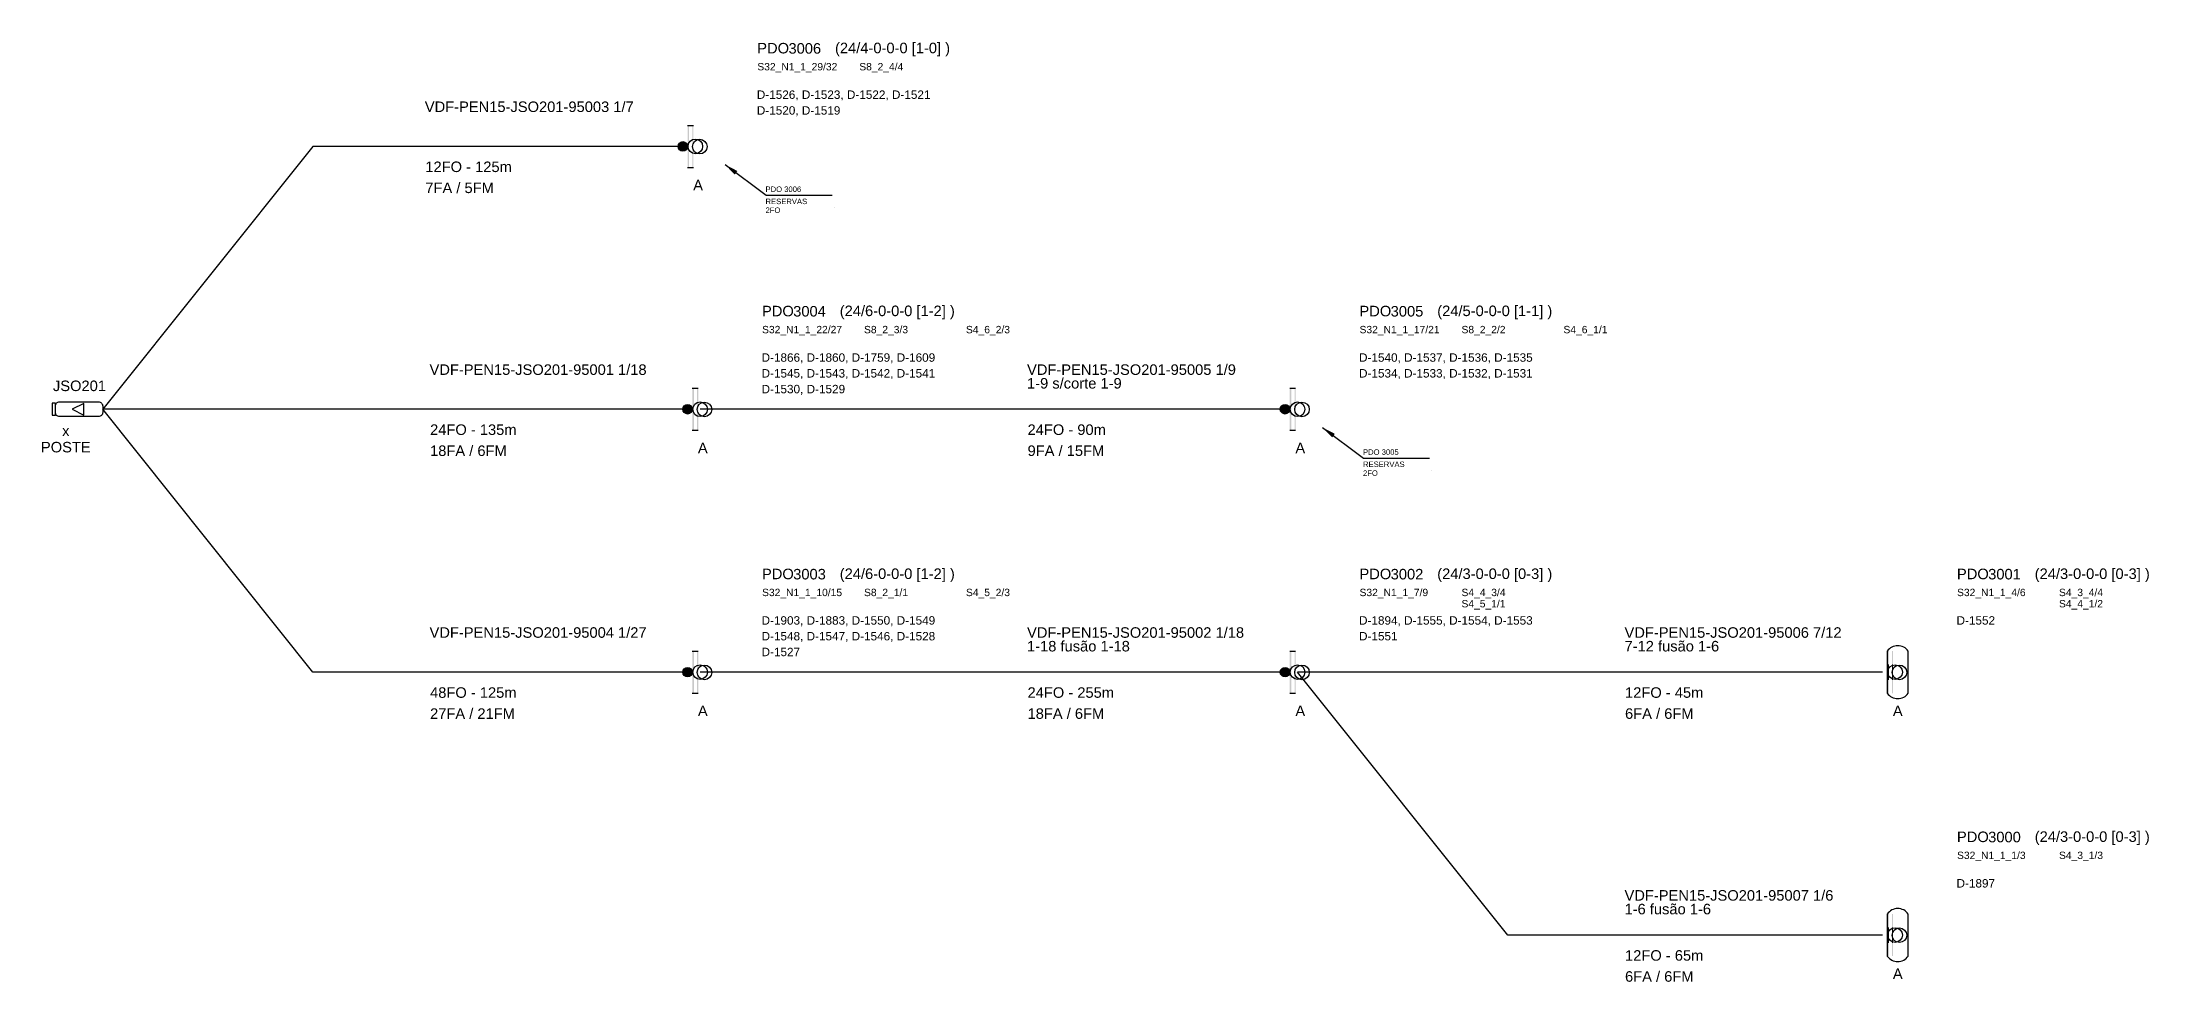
# Model space of a CAD drawing. Header units: millimetres. Extents: x 3685 to 3886, y 834 to 923.
import ezdxf
from ezdxf.enums import TextEntityAlignment as Align

# ---------------------------------------------------------------- set-up
doc = ezdxf.new("R2010")
doc.units = ezdxf.units.MM
doc.layers.get('0').update_dxf_attribs({"lineweight": 5})
for name, color, linetype in [('Rede Secundária RESERVAS', 1, 'Continuous'), ('SINOP_AÉREO', 1, 'AEREO2'), ('SINOP_JSFO', 1, 'Continuous'), ('SINOP_PDO', 1, 'Continuous')]:
    doc.layers.add(name, color=color, linetype=linetype)
doc.styles.add('ARIAL', font='arial.ttf')
doc.styles.get("Standard").update_dxf_attribs({"font": 'arial.ttf'})
doc.styles.add('VDF', font='arial.ttf', dxfattribs={"height": 0.25})
doc.linetypes.add('AEREO2', pattern='A,1,-1,[6,LinesVod.shx,S=0,R=0,X=0,Y=0],-1,1', length=4)
doc.dimstyles.new('ISO-25', dxfattribs={"dimtxt": 2.5, "dimasz": 2.5, "dimexe": 1.25, "dimexo": 0.625, "dimtad": 1, "dimtxsty": 'Standard', "dimcen": 2.5, "dimadec": 0, "dimazin": 0, "dimtfac": 1, "dimtmove": 0, "dimatfit": 3, "dimfxl": 1, "dimarcsym": 0})

# ---------------------------------------------------------------- blocks, each defined once
blk = doc.blocks.new('*U31')
for points in [[(-4.5, 0.58), (-4.8, 0.58), (-4.8, -0.57), (-4.5, -0.57)], [(-1.8, 0.55), (-2.9, 0), (-1.8, -0.55)]]:
    blk.add_lwpolyline(points, close=True)
blk.add_lwpolyline([(-0.4, -0.7), (-4.1, -0.7, -0.414214), (-4.5, -0.3), (-4.5, 0.3, -0.414214), (-4.1, 0.7), (-0.4, 0.7, -0.414214), (0, 0.3), (0, -0.3, -0.414214)], format="xyb", close=True)
at = {"style": 'VDF'}
for tag, p in [('CABO_001', (-29.8, 2.6)), ('CABO_002', (-29.8, 1.3)), ('CABO_003', (-29.8, 0)), ('CABO_004', (-29.8, -1.3)), ('CABO_005', (-29.8, -2.6)), ('CABO_CAP_COP', (-29.75, -2.44)), ('FA_FM', (-29.75, -4.44))]:
    blk.add_attdef(tag, p, '', height=1, dxfattribs=at)
for tag, p in [('JSO#', (-2.21, 1.73)), ('M', (-3.51, -2.55)), ('CVP', (-3.51, -4.1))]:
    blk.add_attdef(tag, text='', height=1, dxfattribs=at).set_placement(p, align=Align.CENTER)
blk = doc.blocks.new('*U33')
blk.add_hatch(color=256).paths.add_polyline_path([(0, 0, 1), (-0.91, 0, 1)])
for p, q in [((0, 2), (0.56, 2)), ((0, -2), (0.56, -2))]:
    blk.add_line(p, q)
blk.add_circle((-0.45, 0), 0.453)
for centre in [(0.74, 0), (1.16, -0.02)]:
    blk.add_ellipse(centre, major_axis=(0, -0.695), ratio=0.99861)
for points in [[(0, 2), (0.15, 2), (0, -2), (0.15, -2)], [(0.46, -2), (0.56, -2), (0.46, 2), (0.56, 2)]]:
    blk.add_solid(points)
at = {"insert": (6.63, 9.84), "char_height": 1, "attachment_point": 1, "style": 'VDF'}
blk.add_mtext_dynamic_manual_height_columns('PDO', width=5.1324, gutter_width=12.5, heights=[0], dxfattribs=at)
at = {"style": 'VDF'}
for tag, p, height in [('PP_R', (6.59, 7.32), 0.8), ('JFO_PDO', (9.6, 8.82), 1), ('FLB', (11.42, 7.32), 0.8), ('(CAP/N1-N2-N3-N4)', (14.03, 8.86), 1), ('SPLITTERS_001', (6.64, 7.23), 0.7), ('SPLITTERS_004', (6.64, 6.16), 0.7), ('SPLITTERS_002', (16.34, 7.23), 0.7), ('SPLITTERS_005', (16.34, 6.16), 0.7), ('SPLITTERS_003', (26.04, 7.23), 0.7), ('SPLITTERS_006', (26.04, 6.15), 0.7), ('CABO_001', (-25, 3.27), 1), ('SPLITTERS_007', (6.64, 5.09), 0.7), ('SPLITTERS_008', (16.33, 5.1), 0.7), ('SPLITTERS_009', (26.03, 5.1), 0.7), ('CABO_002', (-25, 1.97), 1), ('CABO_003', (-25, 0.67), 1), ('CABO_004', (-25, -0.63), 1), ('CABO_005', (-25, -1.93), 1), ('CABO_CAP_COP', (-24.95, -2.44), 1), ('FA_FM', (-24.95, -4.44), 1)]:
    blk.add_attdef(tag, p, '', height=height, dxfattribs=at)
at = {"color": 5, "style": 'VDF'}
for tag, p in [('EDIFICIOS_001', (6.59, 4.52)), ('EDIFICIOS_002', (6.59, 3.02)), ('EDIFICIOS_003', (6.59, 1.52)), ('EDIFICIOS_004', (6.59, 0.02)), ('EDIFICIOS_005', (6.59, -1.46)), ('EDIFICIOS_006', (6.59, -2.92))]:
    blk.add_attdef(tag, p, '', height=0.8, dxfattribs=at)
at = {"style": 'VDF'}
blk.add_attdef('MODELO', text='', height=1, dxfattribs=at).set_placement((1, -4.18), align=Align.CENTER)
blk = doc.blocks.new('*U32')
blk.add_hatch(color=256).paths.add_polyline_path([(0, 0, 1), (-0.91, 0, 1)])
for p, q in [((0, 2), (0.56, 2)), ((0, -2), (0.56, -2))]:
    blk.add_line(p, q)
blk.add_circle((-0.45, 0), 0.453)
for centre in [(0.74, 0), (1.16, -0.02)]:
    blk.add_ellipse(centre, major_axis=(0, -0.695), ratio=0.99861)
for points in [[(0, 2), (0.15, 2), (0, -2), (0.15, -2)], [(0.46, -2), (0.56, -2), (0.46, 2), (0.56, 2)]]:
    blk.add_solid(points)
at = {"insert": (6.63, 9.84), "char_height": 1, "attachment_point": 1, "style": 'VDF'}
blk.add_mtext_dynamic_manual_height_columns('PDO', width=5.1324, gutter_width=12.5, heights=[0], dxfattribs=at)
at = {"style": 'VDF'}
for tag, p, height in [('PP_R', (6.59, 7.32), 0.8), ('JFO_PDO', (9.6, 8.82), 1), ('FLB', (11.42, 7.32), 0.8), ('(CAP/N1-N2-N3-N4)', (14.03, 8.86), 1), ('SPLITTERS_001', (6.64, 7.23), 0.7), ('SPLITTERS_004', (6.64, 6.16), 0.7), ('SPLITTERS_002', (16.34, 7.23), 0.7), ('SPLITTERS_005', (16.34, 6.16), 0.7), ('SPLITTERS_003', (26.04, 7.23), 0.7), ('SPLITTERS_006', (26.04, 6.15), 0.7), ('CABO_001', (-25, 3.27), 1), ('SPLITTERS_007', (6.64, 5.09), 0.7), ('SPLITTERS_008', (16.33, 5.1), 0.7), ('SPLITTERS_009', (26.03, 5.1), 0.7), ('CABO_002', (-25, 1.97), 1), ('CABO_003', (-25, 0.67), 1), ('CABO_004', (-25, -0.63), 1), ('CABO_005', (-25, -1.93), 1), ('CABO_CAP_COP', (-24.95, -2.44), 1), ('FA_FM', (-24.95, -4.44), 1)]:
    blk.add_attdef(tag, p, '', height=height, dxfattribs=at)
at = {"color": 5, "style": 'VDF'}
for tag, p in [('EDIFICIOS_001', (6.59, 4.52)), ('EDIFICIOS_002', (6.59, 3.02)), ('EDIFICIOS_003', (6.59, 1.52)), ('EDIFICIOS_004', (6.59, 0.02)), ('EDIFICIOS_005', (6.59, -1.46)), ('EDIFICIOS_006', (6.59, -2.92))]:
    blk.add_attdef(tag, p, '', height=0.8, dxfattribs=at)
at = {"style": 'VDF'}
blk.add_attdef('MODELO', text='', height=1, dxfattribs=at).set_placement((1, -4.18), align=Align.CENTER)
blk = doc.blocks.new('*U28')
blk.add_hatch(color=256).paths.add_polyline_path([(0, 0, 1), (-0.91, 0, 1)])
for p, q in [((0, 2), (0.56, 2)), ((0, -2), (0.56, -2))]:
    blk.add_line(p, q)
blk.add_circle((-0.45, 0), 0.453)
for centre in [(0.74, 0), (1.16, -0.02)]:
    blk.add_ellipse(centre, major_axis=(0, -0.695), ratio=0.99861)
for points in [[(0, 2), (0.15, 2), (0, -2), (0.15, -2)], [(0.46, -2), (0.56, -2), (0.46, 2), (0.56, 2)]]:
    blk.add_solid(points)
at = {"insert": (6.63, 9.84), "char_height": 1, "attachment_point": 1, "style": 'VDF'}
blk.add_mtext_dynamic_manual_height_columns('PDO', width=5.1324, gutter_width=12.5, heights=[0], dxfattribs=at)
at = {"style": 'VDF'}
for tag, p, height in [('PP_R', (6.59, 7.32), 0.8), ('JFO_PDO', (9.6, 8.82), 1), ('FLB', (11.42, 7.32), 0.8), ('(CAP/N1-N2-N3-N4)', (14.03, 8.86), 1), ('SPLITTERS_001', (6.64, 7.23), 0.7), ('SPLITTERS_004', (6.64, 6.16), 0.7), ('SPLITTERS_002', (16.34, 7.23), 0.7), ('SPLITTERS_005', (16.34, 6.16), 0.7), ('SPLITTERS_003', (26.04, 7.23), 0.7), ('SPLITTERS_006', (26.04, 6.15), 0.7), ('CABO_001', (-25, 3.27), 1), ('SPLITTERS_007', (6.64, 5.09), 0.7), ('SPLITTERS_008', (16.33, 5.1), 0.7), ('SPLITTERS_009', (26.03, 5.1), 0.7), ('CABO_002', (-25, 1.97), 1), ('CABO_003', (-25, 0.67), 1), ('CABO_004', (-25, -0.63), 1), ('CABO_005', (-25, -1.93), 1), ('CABO_CAP_COP', (-24.95, -2.44), 1), ('FA_FM', (-24.95, -4.44), 1)]:
    blk.add_attdef(tag, p, '', height=height, dxfattribs=at)
at = {"color": 5, "style": 'VDF'}
for tag, p in [('EDIFICIOS_001', (6.59, 4.52)), ('EDIFICIOS_002', (6.59, 3.02)), ('EDIFICIOS_003', (6.59, 1.52)), ('EDIFICIOS_004', (6.59, 0.02)), ('EDIFICIOS_005', (6.59, -1.46)), ('EDIFICIOS_006', (6.59, -2.92))]:
    blk.add_attdef(tag, p, '', height=0.8, dxfattribs=at)
at = {"style": 'VDF'}
blk.add_attdef('MODELO', text='', height=1, dxfattribs=at).set_placement((1, -4.18), align=Align.CENTER)
blk = doc.blocks.new('*U29')
blk.add_hatch(color=256).paths.add_polyline_path([(0, 0, 1), (-0.91, 0, 1)])
for p, q in [((0, 2), (0.56, 2)), ((0, -2), (0.56, -2))]:
    blk.add_line(p, q)
blk.add_circle((-0.45, 0), 0.453)
for centre in [(0.74, 0), (1.16, -0.02)]:
    blk.add_ellipse(centre, major_axis=(0, -0.695), ratio=0.99861)
for points in [[(0, 2), (0.15, 2), (0, -2), (0.15, -2)], [(0.46, -2), (0.56, -2), (0.46, 2), (0.56, 2)]]:
    blk.add_solid(points)
at = {"insert": (6.63, 9.84), "char_height": 1, "attachment_point": 1, "style": 'VDF'}
blk.add_mtext_dynamic_manual_height_columns('PDO', width=5.1324, gutter_width=12.5, heights=[0], dxfattribs=at)
at = {"style": 'VDF'}
for tag, p, height in [('PP_R', (6.59, 7.32), 0.8), ('JFO_PDO', (9.6, 8.82), 1), ('FLB', (11.42, 7.32), 0.8), ('(CAP/N1-N2-N3-N4)', (14.03, 8.86), 1), ('SPLITTERS_001', (6.64, 7.23), 0.7), ('SPLITTERS_004', (6.64, 6.16), 0.7), ('SPLITTERS_002', (16.34, 7.23), 0.7), ('SPLITTERS_005', (16.34, 6.16), 0.7), ('SPLITTERS_003', (26.04, 7.23), 0.7), ('SPLITTERS_006', (26.04, 6.15), 0.7), ('CABO_001', (-25, 3.27), 1), ('SPLITTERS_007', (6.64, 5.09), 0.7), ('SPLITTERS_008', (16.33, 5.1), 0.7), ('SPLITTERS_009', (26.03, 5.1), 0.7), ('CABO_002', (-25, 1.97), 1), ('CABO_003', (-25, 0.67), 1), ('CABO_004', (-25, -0.63), 1), ('CABO_005', (-25, -1.93), 1), ('CABO_CAP_COP', (-24.95, -2.44), 1), ('FA_FM', (-24.95, -4.44), 1)]:
    blk.add_attdef(tag, p, '', height=height, dxfattribs=at)
at = {"color": 5, "style": 'VDF'}
for tag, p in [('EDIFICIOS_001', (6.59, 4.52)), ('EDIFICIOS_002', (6.59, 3.02)), ('EDIFICIOS_003', (6.59, 1.52)), ('EDIFICIOS_004', (6.59, 0.02)), ('EDIFICIOS_005', (6.59, -1.46)), ('EDIFICIOS_006', (6.59, -2.92))]:
    blk.add_attdef(tag, p, '', height=0.8, dxfattribs=at)
at = {"style": 'VDF'}
blk.add_attdef('MODELO', text='', height=1, dxfattribs=at).set_placement((1, -4.18), align=Align.CENTER)
blk = doc.blocks.new('*U30')
blk.add_hatch(color=256).paths.add_polyline_path([(0, 0, 1), (-0.91, 0, 1)])
for p, q in [((0, 2), (0.56, 2)), ((0, -2), (0.56, -2))]:
    blk.add_line(p, q)
blk.add_circle((-0.45, 0), 0.453)
for centre in [(0.74, 0), (1.16, -0.02)]:
    blk.add_ellipse(centre, major_axis=(0, -0.695), ratio=0.99861)
for points in [[(0, 2), (0.15, 2), (0, -2), (0.15, -2)], [(0.46, -2), (0.56, -2), (0.46, 2), (0.56, 2)]]:
    blk.add_solid(points)
at = {"insert": (6.63, 9.84), "char_height": 1, "attachment_point": 1, "style": 'VDF'}
blk.add_mtext_dynamic_manual_height_columns('PDO', width=5.1324, gutter_width=12.5, heights=[0], dxfattribs=at)
at = {"style": 'VDF'}
for tag, p, height in [('PP_R', (6.59, 7.32), 0.8), ('JFO_PDO', (9.6, 8.82), 1), ('FLB', (11.42, 7.32), 0.8), ('(CAP/N1-N2-N3-N4)', (14.03, 8.86), 1), ('SPLITTERS_001', (6.64, 7.23), 0.7), ('SPLITTERS_004', (6.64, 6.16), 0.7), ('SPLITTERS_002', (16.34, 7.23), 0.7), ('SPLITTERS_005', (16.34, 6.16), 0.7), ('SPLITTERS_003', (26.04, 7.23), 0.7), ('SPLITTERS_006', (26.04, 6.15), 0.7), ('CABO_001', (-25, 3.27), 1), ('SPLITTERS_007', (6.64, 5.09), 0.7), ('SPLITTERS_008', (16.33, 5.1), 0.7), ('SPLITTERS_009', (26.03, 5.1), 0.7), ('CABO_002', (-25, 1.97), 1), ('CABO_003', (-25, 0.67), 1), ('CABO_004', (-25, -0.63), 1), ('CABO_005', (-25, -1.93), 1), ('CABO_CAP_COP', (-24.95, -2.44), 1), ('FA_FM', (-24.95, -4.44), 1)]:
    blk.add_attdef(tag, p, '', height=height, dxfattribs=at)
at = {"color": 5, "style": 'VDF'}
for tag, p in [('EDIFICIOS_001', (6.59, 4.52)), ('EDIFICIOS_002', (6.59, 3.02)), ('EDIFICIOS_003', (6.59, 1.52)), ('EDIFICIOS_004', (6.59, 0.02)), ('EDIFICIOS_005', (6.59, -1.46)), ('EDIFICIOS_006', (6.59, -2.92))]:
    blk.add_attdef(tag, p, '', height=0.8, dxfattribs=at)
at = {"style": 'VDF'}
blk.add_attdef('MODELO', text='', height=1, dxfattribs=at).set_placement((1, -4.18), align=Align.CENTER)
blk = doc.blocks.new('*U27')
blk.add_lwpolyline([(2, -2), (2, 2, 0.518632), (0, 2), (0, -2, 0.518632)], format="xyb", close=True)
for centre in [(0.74, 0), (1.16, -0.02)]:
    blk.add_ellipse(centre, major_axis=(0, -0.695), ratio=0.99861)
for points in [[(0, 2), (0.15, 2), (0, -2), (0.15, -2)], [(0, 0.74), (0.15, 0.74), (0, -0.75), (0.15, -0.75)], [(0.46, -2), (0.56, -2), (0.46, 2), (0.56, 2)], [(0.46, -0.75), (0.56, -0.75), (0.46, 0.74), (0.56, 0.74)]]:
    blk.add_solid(points)
at = {"insert": (6.63, 9.84), "char_height": 1, "attachment_point": 1, "style": 'VDF'}
blk.add_mtext_dynamic_manual_height_columns('PDO', width=5.1324, gutter_width=12.5, heights=[0], dxfattribs=at)
at = {"style": 'VDF'}
for tag, p, height in [('PP_R', (6.59, 7.32), 0.8), ('JFO_PDO', (9.6, 8.82), 1), ('FLB', (11.42, 7.32), 0.8), ('(CAP/N1-N2-N3-N4)', (14.03, 8.86), 1), ('SPLITTERS_001', (6.64, 7.23), 0.7), ('SPLITTERS_004', (6.64, 6.16), 0.7), ('SPLITTERS_002', (16.34, 7.23), 0.7), ('SPLITTERS_005', (16.34, 6.16), 0.7), ('SPLITTERS_003', (26.04, 7.23), 0.7), ('SPLITTERS_006', (26.04, 6.15), 0.7), ('CABO_001', (-25, 3.27), 1), ('SPLITTERS_007', (6.64, 5.09), 0.7), ('SPLITTERS_008', (16.33, 5.1), 0.7), ('SPLITTERS_009', (26.03, 5.1), 0.7), ('CABO_002', (-25, 1.97), 1), ('CABO_003', (-25, 0.67), 1), ('CABO_004', (-25, -0.63), 1), ('CABO_005', (-25, -1.93), 1), ('CABO_CAP_COP', (-24.95, -2.44), 1), ('FA_FM', (-24.95, -4.44), 1)]:
    blk.add_attdef(tag, p, '', height=height, dxfattribs=at)
at = {"color": 5, "style": 'VDF'}
for tag, p in [('EDIFICIOS_001', (6.59, 4.52)), ('EDIFICIOS_002', (6.59, 3.02)), ('EDIFICIOS_003', (6.59, 1.52)), ('EDIFICIOS_004', (6.59, 0.02)), ('EDIFICIOS_005', (6.59, -1.46)), ('EDIFICIOS_006', (6.59, -2.92))]:
    blk.add_attdef(tag, p, '', height=0.8, dxfattribs=at)
at = {"style": 'VDF'}
blk.add_attdef('MODELO', text='', height=1, dxfattribs=at).set_placement((1, -4.18), align=Align.CENTER)
blk = doc.blocks.new('*U35')
blk.add_lwpolyline([(2, -2), (2, 2, 0.518632), (0, 2), (0, -2, 0.518632)], format="xyb", close=True)
for centre in [(0.74, 0), (1.16, -0.02)]:
    blk.add_ellipse(centre, major_axis=(0, -0.695), ratio=0.99861)
for points in [[(0, 2), (0.15, 2), (0, -2), (0.15, -2)], [(0, 0.74), (0.15, 0.74), (0, -0.75), (0.15, -0.75)], [(0.46, -2), (0.56, -2), (0.46, 2), (0.56, 2)], [(0.46, -0.75), (0.56, -0.75), (0.46, 0.74), (0.56, 0.74)]]:
    blk.add_solid(points)
at = {"insert": (6.63, 9.84), "char_height": 1, "attachment_point": 1, "style": 'VDF'}
blk.add_mtext_dynamic_manual_height_columns('PDO', width=5.1324, gutter_width=12.5, heights=[0], dxfattribs=at)
at = {"style": 'VDF'}
for tag, p, height in [('PP_R', (6.59, 7.32), 0.8), ('JFO_PDO', (9.6, 8.82), 1), ('FLB', (11.42, 7.32), 0.8), ('(CAP/N1-N2-N3-N4)', (14.03, 8.86), 1), ('SPLITTERS_001', (6.64, 7.23), 0.7), ('SPLITTERS_004', (6.64, 6.16), 0.7), ('SPLITTERS_002', (16.34, 7.23), 0.7), ('SPLITTERS_005', (16.34, 6.16), 0.7), ('SPLITTERS_003', (26.04, 7.23), 0.7), ('SPLITTERS_006', (26.04, 6.15), 0.7), ('CABO_001', (-25, 3.27), 1), ('SPLITTERS_007', (6.64, 5.09), 0.7), ('SPLITTERS_008', (16.33, 5.1), 0.7), ('SPLITTERS_009', (26.03, 5.1), 0.7), ('CABO_002', (-25, 1.97), 1), ('CABO_003', (-25, 0.67), 1), ('CABO_004', (-25, -0.63), 1), ('CABO_005', (-25, -1.93), 1), ('CABO_CAP_COP', (-24.95, -2.44), 1), ('FA_FM', (-24.95, -4.44), 1)]:
    blk.add_attdef(tag, p, '', height=height, dxfattribs=at)
at = {"color": 5, "style": 'VDF'}
for tag, p in [('EDIFICIOS_001', (6.59, 4.52)), ('EDIFICIOS_002', (6.59, 3.02)), ('EDIFICIOS_003', (6.59, 1.52)), ('EDIFICIOS_004', (6.59, 0.02)), ('EDIFICIOS_005', (6.59, -1.46)), ('EDIFICIOS_006', (6.59, -2.92))]:
    blk.add_attdef(tag, p, '', height=0.8, dxfattribs=at)
at = {"style": 'VDF'}
blk.add_attdef('MODELO', text='', height=1, dxfattribs=at).set_placement((1, -4.18), align=Align.CENTER)
blk = doc.blocks.new('*U36')
at = {"layer": 'Rede Secundária RESERVAS'}
blk.add_line((15.93, -6.24), (15.93, -6.24), dxfattribs=at)
blk.add_lwpolyline([(5.99, -4.49), (15.64, -4.49)], dxfattribs=at)
at = {"layer": 'Rede Secundária RESERVAS', "style": 'ARIAL'}
blk.add_text('RESERVAS', height=0.8, dxfattribs=at).set_placement((5.91, -4.98), align=Align.TOP_LEFT)
for tag, p in [('FIBRA', (5.91, -4)), ('RS1', (5.91, -7.07)), ('RS2', (5.91, -8.36)), ('RS3', (5.91, -9.65)), ('E1', (16.37, -7.07)), ('E2', (16.37, -8.36)), ('E3', (16.37, -9.65)), ('RS4', (5.91, -10.94)), ('RS5', (5.91, -12.24)), ('E4', (16.37, -10.94)), ('E5', (16.37, -12.24)), ('RS6', (5.91, -13.53)), ('E6', (16.37, -13.53))]:
    blk.add_attdef(tag, p, '', height=0.8, dxfattribs=at)
at = {"layer": 'Rede Secundária RESERVAS'}
blk.add_leader([(0, 0), (5.99, -4.49)], dimstyle='ISO-25', override={"dimasz": 2, "dimzin": 0}, dxfattribs=at)
blk = doc.blocks.new('*U34')
at = {"layer": 'Rede Secundária RESERVAS'}
blk.add_line((15.93, -6.24), (15.93, -6.24), dxfattribs=at)
blk.add_lwpolyline([(5.99, -4.49), (15.64, -4.49)], dxfattribs=at)
at = {"layer": 'Rede Secundária RESERVAS', "style": 'ARIAL'}
blk.add_text('RESERVAS', height=0.8, dxfattribs=at).set_placement((5.91, -4.98), align=Align.TOP_LEFT)
for tag, p in [('FIBRA', (5.91, -4)), ('RS1', (5.91, -7.07)), ('RS2', (5.91, -8.36)), ('RS3', (5.91, -9.65)), ('E1', (16.37, -7.07)), ('E2', (16.37, -8.36)), ('E3', (16.37, -9.65)), ('RS4', (5.91, -10.94)), ('RS5', (5.91, -12.24)), ('E4', (16.37, -10.94)), ('E5', (16.37, -12.24)), ('RS6', (5.91, -13.53)), ('E6', (16.37, -13.53))]:
    blk.add_attdef(tag, p, '', height=0.8, dxfattribs=at)
at = {"layer": 'Rede Secundária RESERVAS'}
blk.add_leader([(0, 0), (5.99, -4.49)], dimstyle='ISO-25', override={"dimasz": 2, "dimzin": 0}, dxfattribs=at)

msp = doc.modelspace()

# ---------------------------------------------------------------- linework, layer by layer
at = {"layer": 'SINOP_AÉREO', "linetype": 'AEREO2'}
for points in [[(3746.78, 913.06), (3711.13, 913.06), (3691.13, 888.06)], [(3746.78, 888.06), (3691.13, 888.06)], [(3746.78, 863.06), (3711.13, 863.06), (3691.13, 888.06)], [(3803.63, 888.06), (3747.98, 888.06)], [(3803.63, 863.06), (3747.98, 863.06)], [(3860.48, 863.06), (3804.83, 863.06)], [(3860.48, 838.06), (3824.83, 838.06), (3804.83, 863.06)]]:
    msp.add_lwpolyline(points, dxfattribs=at)

# ---------------------------------------------------------------- block references
at = {"layer": 'Rede Secundária RESERVAS', "ltscale": 3, "xscale": 0.650962422855753, "yscale": 0.650962422855753, "zscale": 0.650962422855753}
for name, p, values in [('*U36', (3750.35, 911.33), {'FIBRA': 'PDO 3006', 'RS1': '2FO'}), ('*U34', (3807.2, 886.33), {'FIBRA': 'PDO 3005', 'RS1': '2FO'})]:
    msp.add_blockref(name, p, dxfattribs=at).add_auto_attribs(values)
at = {"layer": 'SINOP_JSFO', "color": 4}
ref = msp.add_blockref('*U31', (3691.13, 888.06), dxfattribs=at)
ref.add_attrib('M', 'x', dxfattribs={"layer": '0', "height": 1, "style": 'VDF'}).set_placement((3687.62, 885.51), align=Align.CENTER)
ref.add_attrib('JSO#JFO', 'JSO201', dxfattribs={"layer": '0', "height": 1, "style": 'VDF'}).set_placement((3688.92, 889.79), align=Align.CENTER)
ref.add_attrib('CVP', 'POSTE', dxfattribs={"layer": '0', "height": 1, "style": 'VDF'}).set_placement((3687.62, 883.96), align=Align.CENTER)
at = {"layer": 'SINOP_PDO'}
for name, p, values in [('*U33', (3746.78, 913.06), {'JFO_PDO': '3006', 'MODELO': 'A', 'CABO_001': 'VDF-PEN15-JSO201-95003 1/7', 'FA_FM': '7FA / 5FM', 'CABO_CAP_COP': '12FO - 125m', '(CAP/N1-N2-N3-N4)': '(24/4-0-0-0 [1-0] )', 'SPLITTERS_001': 'S32_N1_1_29/32', 'SPLITTERS_002': 'S8_2_4/4', 'EDIFICIOS_001': 'D-1526, D-1523, D-1522, D-1521', 'EDIFICIOS_002': 'D-1520, D-1519'}), ('*U32', (3747.23, 888.06), {'JFO_PDO': '3004', 'MODELO': 'A', 'CABO_001': 'VDF-PEN15-JSO201-95001 1/18', 'FA_FM': '18FA / 6FM', 'CABO_CAP_COP': '24FO - 135m', '(CAP/N1-N2-N3-N4)': '(24/6-0-0-0 [1-2] )', 'SPLITTERS_001': 'S32_N1_1_22/27', 'SPLITTERS_002': 'S8_2_3/3', 'SPLITTERS_003': 'S4_6_2/3', 'EDIFICIOS_001': 'D-1866, D-1860, D-1759, D-1609', 'EDIFICIOS_002': 'D-1545, D-1543, D-1542, D-1541', 'EDIFICIOS_003': 'D-1530, D-1529'}), ('*U28', (3804.08, 888.06), {'JFO_PDO': '3005', 'MODELO': 'A', 'CABO_001': 'VDF-PEN15-JSO201-95005 1/9', 'CABO_002': '1-9 s/corte 1-9', 'FA_FM': '9FA / 15FM', 'CABO_CAP_COP': '24FO - 90m', '(CAP/N1-N2-N3-N4)': '(24/5-0-0-0 [1-1] )', 'SPLITTERS_001': 'S32_N1_1_17/21', 'SPLITTERS_002': 'S8_2_2/2', 'SPLITTERS_003': 'S4_6_1/1', 'EDIFICIOS_001': 'D-1540, D-1537, D-1536, D-1535', 'EDIFICIOS_002': 'D-1534, D-1533, D-1532, D-1531'}), ('*U29', (3747.23, 863.06), {'JFO_PDO': '3003', 'MODELO': 'A', 'CABO_001': 'VDF-PEN15-JSO201-95004 1/27', 'FA_FM': '27FA / 21FM', 'CABO_CAP_COP': '48FO - 125m', '(CAP/N1-N2-N3-N4)': '(24/6-0-0-0 [1-2] )', 'SPLITTERS_001': 'S32_N1_1_10/15', 'SPLITTERS_002': 'S8_2_1/1', 'SPLITTERS_003': 'S4_5_2/3', 'EDIFICIOS_001': 'D-1903, D-1883, D-1550, D-1549', 'EDIFICIOS_002': 'D-1548, D-1547, D-1546, D-1528', 'EDIFICIOS_003': 'D-1527'}), ('*U30', (3804.08, 863.06), {'JFO_PDO': '3002', 'MODELO': 'A', 'CABO_001': 'VDF-PEN15-JSO201-95002 1/18', 'CABO_002': '1-18 fusão 1-18', 'FA_FM': '18FA / 6FM', 'CABO_CAP_COP': '24FO - 255m', '(CAP/N1-N2-N3-N4)': '(24/3-0-0-0 [0-3] )', 'SPLITTERS_001': 'S32_N1_1_7/9', 'SPLITTERS_002': 'S4_4_3/4', 'SPLITTERS_005': 'S4_5_1/1', 'EDIFICIOS_001': 'D-1894, D-1555, D-1554, D-1553', 'EDIFICIOS_002': 'D-1551'}), ('*U27', (3860.93, 863.06), {'JFO_PDO': '3001', 'MODELO': 'A', 'CABO_001': 'VDF-PEN15-JSO201-95006 7/12', 'CABO_002': '7-12 fusão 1-6', 'FA_FM': '6FA / 6FM', 'CABO_CAP_COP': '12FO - 45m', '(CAP/N1-N2-N3-N4)': '(24/3-0-0-0 [0-3] )', 'SPLITTERS_001': 'S32_N1_1_4/6', 'SPLITTERS_002': 'S4_3_4/4', 'SPLITTERS_005': 'S4_4_1/2', 'EDIFICIOS_001': 'D-1552'}), ('*U35', (3860.93, 838.06), {'JFO_PDO': '3000', 'MODELO': 'A', 'CABO_001': 'VDF-PEN15-JSO201-95007 1/6', 'CABO_002': '1-6 fusão 1-6', 'FA_FM': '6FA / 6FM', 'CABO_CAP_COP': '12FO - 65m', '(CAP/N1-N2-N3-N4)': '(24/3-0-0-0 [0-3] )', 'SPLITTERS_001': 'S32_N1_1_1/3', 'SPLITTERS_002': 'S4_3_1/3', 'EDIFICIOS_001': 'D-1897'})]:
    msp.add_blockref(name, p, dxfattribs=at).add_auto_attribs(values)

doc.saveas('drawing.dxf')
